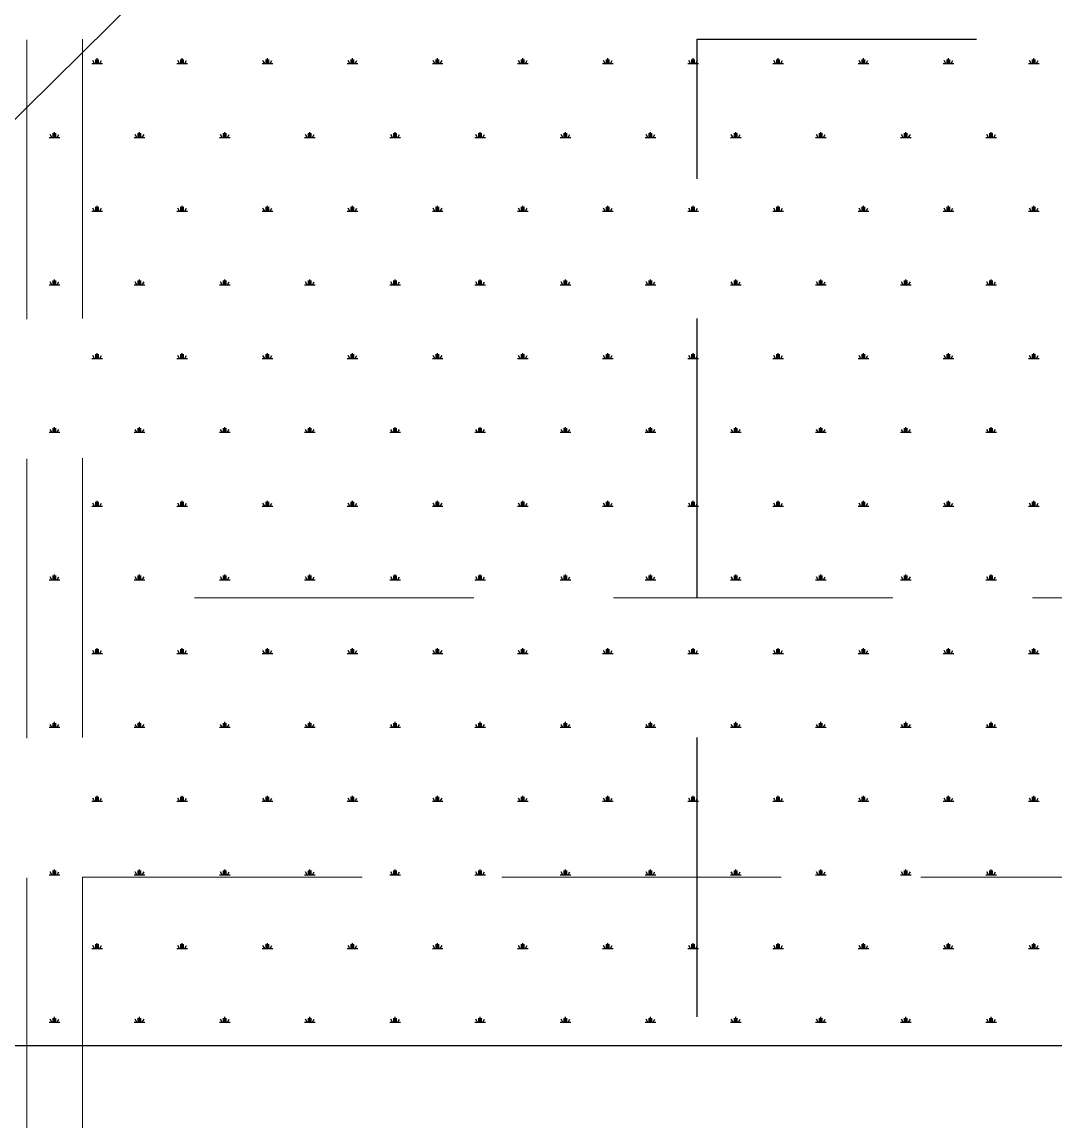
# Model space of a CAD drawing. Header units: millimetres. Extents: x 2999.9 to 3041.9, y 869.6 to 906.3.
# Drawn here: x 3020.115 to 3021.039, y 897.869 to 898.853 of the extents above; entities that cross this region are included whole.
import ezdxf

# ---------------------------------------------------------------- set-up
doc = ezdxf.new("R2010")
doc.units = ezdxf.units.MM
doc.linetypes.add('HIDDEN', pattern=[0.375, 0.25, -0.125])

msp = doc.modelspace()

# ---------------------------------------------------------------- linework, layer by layer
at = {"color": 253, "linetype": 'HIDDEN', "lineweight": 0}
for p, q in [((3019.26921, 897.93752), (3023.26921, 901.88817)), ((3020.11921, 897.83752), (3020.11921, 899.38817)), ((3020.16921, 897.83817), (3020.16921, 899.33817)), ((3021.26921, 898.33817), (3020.16921, 898.33817)), ((3020.16921, 898.08817), (3021.26921, 898.08817))]:
    msp.add_line(p, q, dxfattribs=at)
at = {"color": 2, "linetype": 'HIDDEN'}
for p, q in [((3020.71921, 897.58817), (3020.71921, 898.83817)), ((3020.71921, 898.83817), (3021.81921, 898.83817))]:
    msp.add_line(p, q, dxfattribs=at)
at = {"color": 76, "linetype": 'Continuous'}
for p, q in [((3020.17735, 898.81625), (3020.18687, 898.81625)), ((3020.17973, 898.81625), (3020.1782, 898.81889)), ((3020.18092, 898.81625), (3020.18092, 898.82006)), ((3020.18211, 898.81625), (3020.18211, 898.82101)), ((3020.1833, 898.81625), (3020.1833, 898.82006)), ((3020.18449, 898.81625), (3020.18602, 898.81889)), ((3020.25355, 898.81625), (3020.26307, 898.81625)), ((3020.25593, 898.81625), (3020.2544, 898.81889)), ((3020.25712, 898.81625), (3020.25712, 898.82006)), ((3020.25831, 898.81625), (3020.25831, 898.82101)), ((3020.2595, 898.81625), (3020.2595, 898.82006)), ((3020.26069, 898.81625), (3020.26222, 898.81889)), ((3020.32975, 898.81625), (3020.33927, 898.81625)), ((3020.33213, 898.81625), (3020.3306, 898.81889)), ((3020.33332, 898.81625), (3020.33332, 898.82006)), ((3020.33451, 898.81625), (3020.33451, 898.82101)), ((3020.3357, 898.81625), (3020.3357, 898.82006)), ((3020.33689, 898.81625), (3020.33842, 898.81889)), ((3020.40595, 898.81625), (3020.41547, 898.81625)), ((3020.40833, 898.81625), (3020.4068, 898.81889)), ((3020.40952, 898.81625), (3020.40952, 898.82006)), ((3020.41071, 898.81625), (3020.41071, 898.82101)), ((3020.4119, 898.81625), (3020.4119, 898.82006)), ((3020.41309, 898.81625), (3020.41462, 898.81889)), ((3020.48215, 898.81625), (3020.49167, 898.81625)), ((3020.48453, 898.81625), (3020.483, 898.81889)), ((3020.48572, 898.81625), (3020.48572, 898.82006)), ((3020.48691, 898.81625), (3020.48691, 898.82101)), ((3020.4881, 898.81625), (3020.4881, 898.82006)), ((3020.48929, 898.81625), (3020.49082, 898.81889)), ((3020.55835, 898.81625), (3020.56787, 898.81625)), ((3020.56073, 898.81625), (3020.5592, 898.81889)), ((3020.56192, 898.81625), (3020.56192, 898.82006)), ((3020.56311, 898.81625), (3020.56311, 898.82101)), ((3020.5643, 898.81625), (3020.5643, 898.82006)), ((3020.56549, 898.81625), (3020.56702, 898.81889)), ((3020.63455, 898.81625), (3020.64407, 898.81625)), ((3020.63693, 898.81625), (3020.6354, 898.81889)), ((3020.63812, 898.81625), (3020.63812, 898.82006)), ((3020.63931, 898.81625), (3020.63931, 898.82101)), ((3020.6405, 898.81625), (3020.6405, 898.82006)), ((3020.64169, 898.81625), (3020.64322, 898.81889)), ((3020.71075, 898.81625), (3020.72027, 898.81625)), ((3020.71313, 898.81625), (3020.7116, 898.81889)), ((3020.71432, 898.81625), (3020.71432, 898.82006)), ((3020.71551, 898.81625), (3020.71551, 898.82101)), ((3020.7167, 898.81625), (3020.7167, 898.82006)), ((3020.71789, 898.81625), (3020.71942, 898.81889)), ((3020.78695, 898.81625), (3020.79647, 898.81625)), ((3020.78933, 898.81625), (3020.7878, 898.81889)), ((3020.79052, 898.81625), (3020.79052, 898.82006)), ((3020.79171, 898.81625), (3020.79171, 898.82101)), ((3020.7929, 898.81625), (3020.7929, 898.82006)), ((3020.79409, 898.81625), (3020.79562, 898.81889)), ((3020.86315, 898.81625), (3020.87267, 898.81625)), ((3020.86553, 898.81625), (3020.864, 898.81889)), ((3020.86672, 898.81625), (3020.86672, 898.82006)), ((3020.86791, 898.81625), (3020.86791, 898.82101)), ((3020.8691, 898.81625), (3020.8691, 898.82006)), ((3020.87029, 898.81625), (3020.87182, 898.81889)), ((3020.93935, 898.81625), (3020.94887, 898.81625)), ((3020.94173, 898.81625), (3020.9402, 898.81889)), ((3020.94292, 898.81625), (3020.94292, 898.82006)), ((3020.94411, 898.81625), (3020.94411, 898.82101)), ((3020.9453, 898.81625), (3020.9453, 898.82006)), ((3020.94649, 898.81625), (3020.94802, 898.81889)), ((3021.01555, 898.81625), (3021.02507, 898.81625)), ((3021.01793, 898.81625), (3021.0164, 898.81889)), ((3021.01912, 898.81625), (3021.01912, 898.82006)), ((3021.02031, 898.81625), (3021.02031, 898.82101)), ((3021.0215, 898.81625), (3021.0215, 898.82006)), ((3021.02269, 898.81625), (3021.02422, 898.81889)), ((3020.13925, 898.75026), (3020.14877, 898.75026)), ((3020.14163, 898.75026), (3020.1401, 898.7529)), ((3020.14282, 898.75026), (3020.14282, 898.75407)), ((3020.14401, 898.75026), (3020.14401, 898.75502)), ((3020.1452, 898.75026), (3020.1452, 898.75407)), ((3020.14639, 898.75026), (3020.14792, 898.7529)), ((3020.21545, 898.75026), (3020.22497, 898.75026)), ((3020.21783, 898.75026), (3020.2163, 898.7529)), ((3020.21902, 898.75026), (3020.21902, 898.75407)), ((3020.22021, 898.75026), (3020.22021, 898.75502)), ((3020.2214, 898.75026), (3020.2214, 898.75407)), ((3020.22259, 898.75026), (3020.22412, 898.7529)), ((3020.29165, 898.75026), (3020.30117, 898.75026)), ((3020.29403, 898.75026), (3020.2925, 898.7529)), ((3020.29522, 898.75026), (3020.29522, 898.75407)), ((3020.29641, 898.75026), (3020.29641, 898.75502)), ((3020.2976, 898.75026), (3020.2976, 898.75407)), ((3020.29879, 898.75026), (3020.30032, 898.7529)), ((3020.36785, 898.75026), (3020.37737, 898.75026)), ((3020.37023, 898.75026), (3020.3687, 898.7529)), ((3020.37142, 898.75026), (3020.37142, 898.75407)), ((3020.37261, 898.75026), (3020.37261, 898.75502)), ((3020.3738, 898.75026), (3020.3738, 898.75407)), ((3020.37499, 898.75026), (3020.37652, 898.7529)), ((3020.44405, 898.75026), (3020.45357, 898.75026)), ((3020.44643, 898.75026), (3020.4449, 898.7529)), ((3020.44762, 898.75026), (3020.44762, 898.75407)), ((3020.44881, 898.75026), (3020.44881, 898.75502)), ((3020.45, 898.75026), (3020.45, 898.75407)), ((3020.45119, 898.75026), (3020.45272, 898.7529)), ((3020.52025, 898.75026), (3020.52977, 898.75026)), ((3020.52263, 898.75026), (3020.5211, 898.7529)), ((3020.52382, 898.75026), (3020.52382, 898.75407)), ((3020.52501, 898.75026), (3020.52501, 898.75502)), ((3020.5262, 898.75026), (3020.5262, 898.75407)), ((3020.52739, 898.75026), (3020.52892, 898.7529)), ((3020.59645, 898.75026), (3020.60597, 898.75026)), ((3020.59883, 898.75026), (3020.5973, 898.7529)), ((3020.60002, 898.75026), (3020.60002, 898.75407)), ((3020.60121, 898.75026), (3020.60121, 898.75502)), ((3020.6024, 898.75026), (3020.6024, 898.75407)), ((3020.60359, 898.75026), (3020.60512, 898.7529)), ((3020.67265, 898.75026), (3020.68217, 898.75026)), ((3020.67503, 898.75026), (3020.6735, 898.7529)), ((3020.67622, 898.75026), (3020.67622, 898.75407)), ((3020.67741, 898.75026), (3020.67741, 898.75502)), ((3020.6786, 898.75026), (3020.6786, 898.75407)), ((3020.67979, 898.75026), (3020.68132, 898.7529)), ((3020.74885, 898.75026), (3020.75837, 898.75026)), ((3020.75123, 898.75026), (3020.7497, 898.7529)), ((3020.75242, 898.75026), (3020.75242, 898.75407)), ((3020.75361, 898.75026), (3020.75361, 898.75502)), ((3020.7548, 898.75026), (3020.7548, 898.75407)), ((3020.75599, 898.75026), (3020.75752, 898.7529)), ((3020.82505, 898.75026), (3020.83457, 898.75026)), ((3020.82743, 898.75026), (3020.8259, 898.7529)), ((3020.82862, 898.75026), (3020.82862, 898.75407)), ((3020.82981, 898.75026), (3020.82981, 898.75502)), ((3020.831, 898.75026), (3020.831, 898.75407)), ((3020.83219, 898.75026), (3020.83372, 898.7529)), ((3020.90125, 898.75026), (3020.91077, 898.75026)), ((3020.90363, 898.75026), (3020.9021, 898.7529)), ((3020.90482, 898.75026), (3020.90482, 898.75407)), ((3020.90601, 898.75026), (3020.90601, 898.75502)), ((3020.9072, 898.75026), (3020.9072, 898.75407)), ((3020.90839, 898.75026), (3020.90992, 898.7529)), ((3020.97745, 898.75026), (3020.98697, 898.75026)), ((3020.97983, 898.75026), (3020.9783, 898.7529)), ((3020.98102, 898.75026), (3020.98102, 898.75407)), ((3020.98221, 898.75026), (3020.98221, 898.75502)), ((3020.9834, 898.75026), (3020.9834, 898.75407)), ((3020.98459, 898.75026), (3020.98612, 898.7529)), ((3020.18092, 898.68426), (3020.18092, 898.68807)), ((3020.18211, 898.68426), (3020.18211, 898.68903)), ((3020.1833, 898.68426), (3020.1833, 898.68807)), ((3020.25712, 898.68426), (3020.25712, 898.68807)), ((3020.25831, 898.68426), (3020.25831, 898.68903)), ((3020.2595, 898.68426), (3020.2595, 898.68807)), ((3020.33332, 898.68426), (3020.33332, 898.68807)), ((3020.33451, 898.68426), (3020.33451, 898.68903)), ((3020.3357, 898.68426), (3020.3357, 898.68807)), ((3020.40952, 898.68426), (3020.40952, 898.68807)), ((3020.41071, 898.68426), (3020.41071, 898.68903)), ((3020.4119, 898.68426), (3020.4119, 898.68807)), ((3020.48572, 898.68426), (3020.48572, 898.68807)), ((3020.48691, 898.68426), (3020.48691, 898.68903)), ((3020.4881, 898.68426), (3020.4881, 898.68807)), ((3020.56192, 898.68426), (3020.56192, 898.68807)), ((3020.56311, 898.68426), (3020.56311, 898.68903)), ((3020.5643, 898.68426), (3020.5643, 898.68807)), ((3020.63812, 898.68426), (3020.63812, 898.68807)), ((3020.63931, 898.68426), (3020.63931, 898.68903)), ((3020.6405, 898.68426), (3020.6405, 898.68807)), ((3020.71432, 898.68426), (3020.71432, 898.68807)), ((3020.71551, 898.68426), (3020.71551, 898.68903)), ((3020.7167, 898.68426), (3020.7167, 898.68807)), ((3020.79052, 898.68426), (3020.79052, 898.68807)), ((3020.79171, 898.68426), (3020.79171, 898.68903)), ((3020.7929, 898.68426), (3020.7929, 898.68807)), ((3020.86672, 898.68426), (3020.86672, 898.68807)), ((3020.86791, 898.68426), (3020.86791, 898.68903)), ((3020.8691, 898.68426), (3020.8691, 898.68807)), ((3020.94292, 898.68426), (3020.94292, 898.68807)), ((3020.94411, 898.68426), (3020.94411, 898.68903)), ((3020.9453, 898.68426), (3020.9453, 898.68807)), ((3021.01912, 898.68426), (3021.01912, 898.68807)), ((3021.02031, 898.68426), (3021.02031, 898.68903)), ((3021.0215, 898.68426), (3021.0215, 898.68807)), ((3020.17735, 898.68426), (3020.18687, 898.68426)), ((3020.17973, 898.68426), (3020.1782, 898.6869)), ((3020.18449, 898.68427), (3020.18602, 898.68691)), ((3020.25355, 898.68426), (3020.26307, 898.68426)), ((3020.25593, 898.68426), (3020.2544, 898.6869)), ((3020.26069, 898.68427), (3020.26222, 898.68691)), ((3020.32975, 898.68426), (3020.33927, 898.68426)), ((3020.33213, 898.68426), (3020.3306, 898.6869)), ((3020.33689, 898.68427), (3020.33842, 898.68691)), ((3020.40595, 898.68426), (3020.41547, 898.68426)), ((3020.40833, 898.68426), (3020.4068, 898.6869)), ((3020.41309, 898.68427), (3020.41462, 898.68691)), ((3020.48215, 898.68426), (3020.49167, 898.68426)), ((3020.48453, 898.68426), (3020.483, 898.6869)), ((3020.48929, 898.68427), (3020.49082, 898.68691)), ((3020.55835, 898.68426), (3020.56787, 898.68426)), ((3020.56073, 898.68426), (3020.5592, 898.6869)), ((3020.56549, 898.68427), (3020.56702, 898.68691)), ((3020.63455, 898.68426), (3020.64407, 898.68426)), ((3020.63693, 898.68426), (3020.6354, 898.6869)), ((3020.64169, 898.68427), (3020.64322, 898.68691)), ((3020.71075, 898.68426), (3020.72027, 898.68426)), ((3020.71313, 898.68426), (3020.7116, 898.6869)), ((3020.71789, 898.68427), (3020.71942, 898.68691)), ((3020.78695, 898.68426), (3020.79647, 898.68426)), ((3020.78933, 898.68426), (3020.7878, 898.6869)), ((3020.79409, 898.68427), (3020.79562, 898.68691)), ((3020.86315, 898.68426), (3020.87267, 898.68426)), ((3020.86553, 898.68426), (3020.864, 898.6869)), ((3020.87029, 898.68427), (3020.87182, 898.68691)), ((3020.93935, 898.68426), (3020.94887, 898.68426)), ((3020.94173, 898.68426), (3020.9402, 898.6869)), ((3020.94649, 898.68427), (3020.94802, 898.68691)), ((3021.01555, 898.68426), (3021.02507, 898.68426)), ((3021.01793, 898.68426), (3021.0164, 898.6869)), ((3021.02269, 898.68427), (3021.02422, 898.68691)), ((3020.14163, 898.61827), (3020.1401, 898.62091)), ((3020.14282, 898.61827), (3020.14282, 898.62208)), ((3020.14401, 898.61827), (3020.14401, 898.62304)), ((3020.1452, 898.61827), (3020.1452, 898.62208)), ((3020.14639, 898.61828), (3020.14792, 898.62091)), ((3020.21783, 898.61827), (3020.2163, 898.62091)), ((3020.21902, 898.61827), (3020.21902, 898.62208)), ((3020.22021, 898.61827), (3020.22021, 898.62304)), ((3020.2214, 898.61827), (3020.2214, 898.62208)), ((3020.22259, 898.61828), (3020.22412, 898.62091)), ((3020.29403, 898.61827), (3020.2925, 898.62091)), ((3020.29522, 898.61827), (3020.29522, 898.62208)), ((3020.29641, 898.61827), (3020.29641, 898.62304)), ((3020.2976, 898.61827), (3020.2976, 898.62208)), ((3020.29879, 898.61828), (3020.30032, 898.62091)), ((3020.37023, 898.61827), (3020.3687, 898.62091)), ((3020.37142, 898.61827), (3020.37142, 898.62208)), ((3020.37261, 898.61827), (3020.37261, 898.62304)), ((3020.3738, 898.61827), (3020.3738, 898.62208)), ((3020.37499, 898.61828), (3020.37652, 898.62091)), ((3020.44643, 898.61827), (3020.4449, 898.62091)), ((3020.44762, 898.61827), (3020.44762, 898.62208)), ((3020.44881, 898.61827), (3020.44881, 898.62304)), ((3020.45, 898.61827), (3020.45, 898.62208)), ((3020.45119, 898.61828), (3020.45272, 898.62091)), ((3020.52263, 898.61827), (3020.5211, 898.62091)), ((3020.52382, 898.61827), (3020.52382, 898.62208)), ((3020.52501, 898.61827), (3020.52501, 898.62304)), ((3020.5262, 898.61827), (3020.5262, 898.62208)), ((3020.52739, 898.61828), (3020.52892, 898.62091)), ((3020.59883, 898.61827), (3020.5973, 898.62091)), ((3020.60002, 898.61827), (3020.60002, 898.62208)), ((3020.60121, 898.61827), (3020.60121, 898.62304)), ((3020.6024, 898.61827), (3020.6024, 898.62208)), ((3020.60359, 898.61828), (3020.60512, 898.62091)), ((3020.67503, 898.61827), (3020.6735, 898.62091)), ((3020.67622, 898.61827), (3020.67622, 898.62208)), ((3020.67741, 898.61827), (3020.67741, 898.62304)), ((3020.6786, 898.61827), (3020.6786, 898.62208)), ((3020.67979, 898.61828), (3020.68132, 898.62091)), ((3020.75123, 898.61827), (3020.7497, 898.62091)), ((3020.75242, 898.61827), (3020.75242, 898.62208)), ((3020.75361, 898.61827), (3020.75361, 898.62304)), ((3020.7548, 898.61827), (3020.7548, 898.62208)), ((3020.75599, 898.61828), (3020.75752, 898.62091)), ((3020.82743, 898.61827), (3020.8259, 898.62091)), ((3020.82862, 898.61827), (3020.82862, 898.62208)), ((3020.82981, 898.61827), (3020.82981, 898.62304)), ((3020.831, 898.61827), (3020.831, 898.62208)), ((3020.83219, 898.61828), (3020.83372, 898.62091)), ((3020.90363, 898.61827), (3020.9021, 898.62091)), ((3020.90482, 898.61827), (3020.90482, 898.62208)), ((3020.90601, 898.61827), (3020.90601, 898.62304)), ((3020.9072, 898.61827), (3020.9072, 898.62208)), ((3020.90839, 898.61828), (3020.90992, 898.62091)), ((3020.97983, 898.61827), (3020.9783, 898.62091)), ((3020.98102, 898.61827), (3020.98102, 898.62208)), ((3020.98221, 898.61827), (3020.98221, 898.62304)), ((3020.9834, 898.61827), (3020.9834, 898.62208)), ((3020.98459, 898.61828), (3020.98612, 898.62091)), ((3020.13925, 898.61827), (3020.14877, 898.61827)), ((3020.21545, 898.61827), (3020.22497, 898.61827)), ((3020.29165, 898.61827), (3020.30117, 898.61827)), ((3020.36785, 898.61827), (3020.37737, 898.61827)), ((3020.44405, 898.61827), (3020.45357, 898.61827)), ((3020.52025, 898.61827), (3020.52977, 898.61827)), ((3020.59645, 898.61827), (3020.60597, 898.61827)), ((3020.67265, 898.61827), (3020.68217, 898.61827)), ((3020.74885, 898.61827), (3020.75837, 898.61827)), ((3020.82505, 898.61827), (3020.83457, 898.61827)), ((3020.90125, 898.61827), (3020.91077, 898.61827)), ((3020.97745, 898.61827), (3020.98697, 898.61827)), ((3020.17735, 898.55228), (3020.18687, 898.55228)), ((3020.17973, 898.55228), (3020.1782, 898.55492)), ((3020.18092, 898.55228), (3020.18092, 898.55609)), ((3020.18211, 898.55228), (3020.18211, 898.55704)), ((3020.1833, 898.55228), (3020.1833, 898.55609)), ((3020.18449, 898.55228), (3020.18602, 898.55492)), ((3020.25355, 898.55228), (3020.26307, 898.55228)), ((3020.25593, 898.55228), (3020.2544, 898.55492)), ((3020.25712, 898.55228), (3020.25712, 898.55609)), ((3020.25831, 898.55228), (3020.25831, 898.55704)), ((3020.2595, 898.55228), (3020.2595, 898.55609)), ((3020.26069, 898.55228), (3020.26222, 898.55492)), ((3020.32975, 898.55228), (3020.33927, 898.55228)), ((3020.33213, 898.55228), (3020.3306, 898.55492)), ((3020.33332, 898.55228), (3020.33332, 898.55609)), ((3020.33451, 898.55228), (3020.33451, 898.55704)), ((3020.3357, 898.55228), (3020.3357, 898.55609)), ((3020.33689, 898.55228), (3020.33842, 898.55492)), ((3020.40595, 898.55228), (3020.41547, 898.55228)), ((3020.40833, 898.55228), (3020.4068, 898.55492)), ((3020.40952, 898.55228), (3020.40952, 898.55609)), ((3020.41071, 898.55228), (3020.41071, 898.55704)), ((3020.4119, 898.55228), (3020.4119, 898.55609)), ((3020.41309, 898.55228), (3020.41462, 898.55492)), ((3020.48215, 898.55228), (3020.49167, 898.55228)), ((3020.48453, 898.55228), (3020.483, 898.55492)), ((3020.48572, 898.55228), (3020.48572, 898.55609)), ((3020.48691, 898.55228), (3020.48691, 898.55704)), ((3020.4881, 898.55228), (3020.4881, 898.55609)), ((3020.48929, 898.55228), (3020.49082, 898.55492)), ((3020.55835, 898.55228), (3020.56787, 898.55228)), ((3020.56073, 898.55228), (3020.5592, 898.55492)), ((3020.56192, 898.55228), (3020.56192, 898.55609)), ((3020.56311, 898.55228), (3020.56311, 898.55704)), ((3020.5643, 898.55228), (3020.5643, 898.55609)), ((3020.56549, 898.55228), (3020.56702, 898.55492)), ((3020.63455, 898.55228), (3020.64407, 898.55228)), ((3020.63693, 898.55228), (3020.6354, 898.55492)), ((3020.63812, 898.55228), (3020.63812, 898.55609)), ((3020.63931, 898.55228), (3020.63931, 898.55704)), ((3020.6405, 898.55228), (3020.6405, 898.55609)), ((3020.64169, 898.55228), (3020.64322, 898.55492)), ((3020.71075, 898.55228), (3020.72027, 898.55228)), ((3020.71313, 898.55228), (3020.7116, 898.55492)), ((3020.71432, 898.55228), (3020.71432, 898.55609)), ((3020.71551, 898.55228), (3020.71551, 898.55704)), ((3020.7167, 898.55228), (3020.7167, 898.55609)), ((3020.71789, 898.55228), (3020.71942, 898.55492)), ((3020.78695, 898.55228), (3020.79647, 898.55228)), ((3020.78933, 898.55228), (3020.7878, 898.55492)), ((3020.79052, 898.55228), (3020.79052, 898.55609)), ((3020.79171, 898.55228), (3020.79171, 898.55704)), ((3020.7929, 898.55228), (3020.7929, 898.55609)), ((3020.79409, 898.55228), (3020.79562, 898.55492)), ((3020.86315, 898.55228), (3020.87267, 898.55228)), ((3020.86553, 898.55228), (3020.864, 898.55492)), ((3020.86672, 898.55228), (3020.86672, 898.55609)), ((3020.86791, 898.55228), (3020.86791, 898.55704)), ((3020.8691, 898.55228), (3020.8691, 898.55609)), ((3020.87029, 898.55228), (3020.87182, 898.55492)), ((3020.93935, 898.55228), (3020.94887, 898.55228)), ((3020.94173, 898.55228), (3020.9402, 898.55492)), ((3020.94292, 898.55228), (3020.94292, 898.55609)), ((3020.94411, 898.55228), (3020.94411, 898.55704)), ((3020.9453, 898.55228), (3020.9453, 898.55609)), ((3020.94649, 898.55228), (3020.94802, 898.55492)), ((3021.01555, 898.55228), (3021.02507, 898.55228)), ((3021.01793, 898.55228), (3021.0164, 898.55492)), ((3021.01912, 898.55228), (3021.01912, 898.55609)), ((3021.02031, 898.55228), (3021.02031, 898.55704)), ((3021.0215, 898.55228), (3021.0215, 898.55609)), ((3021.02269, 898.55228), (3021.02422, 898.55492)), ((3020.14401, 898.48629), (3020.14401, 898.49105)), ((3020.22021, 898.48629), (3020.22021, 898.49105)), ((3020.29641, 898.48629), (3020.29641, 898.49105)), ((3020.37261, 898.48629), (3020.37261, 898.49105)), ((3020.44881, 898.48629), (3020.44881, 898.49105)), ((3020.52501, 898.48629), (3020.52501, 898.49105)), ((3020.60121, 898.48629), (3020.60121, 898.49105)), ((3020.67741, 898.48629), (3020.67741, 898.49105)), ((3020.75361, 898.48629), (3020.75361, 898.49105)), ((3020.82981, 898.48629), (3020.82981, 898.49105)), ((3020.90601, 898.48629), (3020.90601, 898.49105)), ((3020.98221, 898.48629), (3020.98221, 898.49105)), ((3020.13925, 898.48629), (3020.14877, 898.48629)), ((3020.14163, 898.48629), (3020.1401, 898.48893)), ((3020.14282, 898.48629), (3020.14282, 898.4901)), ((3020.1452, 898.48629), (3020.1452, 898.4901)), ((3020.14639, 898.48629), (3020.14792, 898.48893)), ((3020.21545, 898.48629), (3020.22497, 898.48629)), ((3020.21783, 898.48629), (3020.2163, 898.48893)), ((3020.21902, 898.48629), (3020.21902, 898.4901)), ((3020.2214, 898.48629), (3020.2214, 898.4901)), ((3020.22259, 898.48629), (3020.22412, 898.48893)), ((3020.29165, 898.48629), (3020.30117, 898.48629)), ((3020.29403, 898.48629), (3020.2925, 898.48893)), ((3020.29522, 898.48629), (3020.29522, 898.4901)), ((3020.2976, 898.48629), (3020.2976, 898.4901)), ((3020.29879, 898.48629), (3020.30032, 898.48893)), ((3020.36785, 898.48629), (3020.37737, 898.48629)), ((3020.37023, 898.48629), (3020.3687, 898.48893)), ((3020.37142, 898.48629), (3020.37142, 898.4901)), ((3020.3738, 898.48629), (3020.3738, 898.4901)), ((3020.37499, 898.48629), (3020.37652, 898.48893)), ((3020.44405, 898.48629), (3020.45357, 898.48629)), ((3020.44643, 898.48629), (3020.4449, 898.48893)), ((3020.44762, 898.48629), (3020.44762, 898.4901)), ((3020.45, 898.48629), (3020.45, 898.4901)), ((3020.45119, 898.48629), (3020.45272, 898.48893)), ((3020.52025, 898.48629), (3020.52977, 898.48629)), ((3020.52263, 898.48629), (3020.5211, 898.48893)), ((3020.52382, 898.48629), (3020.52382, 898.4901)), ((3020.5262, 898.48629), (3020.5262, 898.4901)), ((3020.52739, 898.48629), (3020.52892, 898.48893)), ((3020.59645, 898.48629), (3020.60597, 898.48629)), ((3020.59883, 898.48629), (3020.5973, 898.48893)), ((3020.60002, 898.48629), (3020.60002, 898.4901)), ((3020.6024, 898.48629), (3020.6024, 898.4901)), ((3020.60359, 898.48629), (3020.60512, 898.48893)), ((3020.67265, 898.48629), (3020.68217, 898.48629)), ((3020.67503, 898.48629), (3020.6735, 898.48893)), ((3020.67622, 898.48629), (3020.67622, 898.4901)), ((3020.6786, 898.48629), (3020.6786, 898.4901)), ((3020.67979, 898.48629), (3020.68132, 898.48893)), ((3020.74885, 898.48629), (3020.75837, 898.48629)), ((3020.75123, 898.48629), (3020.7497, 898.48893)), ((3020.75242, 898.48629), (3020.75242, 898.4901)), ((3020.7548, 898.48629), (3020.7548, 898.4901)), ((3020.75599, 898.48629), (3020.75752, 898.48893)), ((3020.82505, 898.48629), (3020.83457, 898.48629)), ((3020.82743, 898.48629), (3020.8259, 898.48893)), ((3020.82862, 898.48629), (3020.82862, 898.4901)), ((3020.831, 898.48629), (3020.831, 898.4901)), ((3020.83219, 898.48629), (3020.83372, 898.48893)), ((3020.90125, 898.48629), (3020.91077, 898.48629)), ((3020.90363, 898.48629), (3020.9021, 898.48893)), ((3020.90482, 898.48629), (3020.90482, 898.4901)), ((3020.9072, 898.48629), (3020.9072, 898.4901)), ((3020.90839, 898.48629), (3020.90992, 898.48893)), ((3020.97745, 898.48629), (3020.98697, 898.48629)), ((3020.97983, 898.48629), (3020.9783, 898.48893)), ((3020.98102, 898.48629), (3020.98102, 898.4901)), ((3020.9834, 898.48629), (3020.9834, 898.4901)), ((3020.98459, 898.48629), (3020.98612, 898.48893)), ((3020.17973, 898.4203), (3020.1782, 898.42294)), ((3020.18092, 898.4203), (3020.18092, 898.42411)), ((3020.18211, 898.4203), (3020.18211, 898.42506)), ((3020.1833, 898.4203), (3020.1833, 898.42411)), ((3020.18449, 898.4203), (3020.18602, 898.42294)), ((3020.25593, 898.4203), (3020.2544, 898.42294)), ((3020.25712, 898.4203), (3020.25712, 898.42411)), ((3020.25831, 898.4203), (3020.25831, 898.42506)), ((3020.2595, 898.4203), (3020.2595, 898.42411)), ((3020.26069, 898.4203), (3020.26222, 898.42294)), ((3020.33213, 898.4203), (3020.3306, 898.42294)), ((3020.33332, 898.4203), (3020.33332, 898.42411)), ((3020.33451, 898.4203), (3020.33451, 898.42506)), ((3020.3357, 898.4203), (3020.3357, 898.42411)), ((3020.33689, 898.4203), (3020.33842, 898.42294)), ((3020.40833, 898.4203), (3020.4068, 898.42294)), ((3020.40952, 898.4203), (3020.40952, 898.42411)), ((3020.41071, 898.4203), (3020.41071, 898.42506)), ((3020.4119, 898.4203), (3020.4119, 898.42411)), ((3020.41309, 898.4203), (3020.41462, 898.42294)), ((3020.48453, 898.4203), (3020.483, 898.42294)), ((3020.48572, 898.4203), (3020.48572, 898.42411)), ((3020.48691, 898.4203), (3020.48691, 898.42506)), ((3020.4881, 898.4203), (3020.4881, 898.42411)), ((3020.48929, 898.4203), (3020.49082, 898.42294)), ((3020.56073, 898.4203), (3020.5592, 898.42294)), ((3020.56192, 898.4203), (3020.56192, 898.42411)), ((3020.56311, 898.4203), (3020.56311, 898.42506)), ((3020.5643, 898.4203), (3020.5643, 898.42411)), ((3020.56549, 898.4203), (3020.56702, 898.42294)), ((3020.63693, 898.4203), (3020.6354, 898.42294)), ((3020.63812, 898.4203), (3020.63812, 898.42411)), ((3020.63931, 898.4203), (3020.63931, 898.42506)), ((3020.6405, 898.4203), (3020.6405, 898.42411)), ((3020.64169, 898.4203), (3020.64322, 898.42294)), ((3020.71313, 898.4203), (3020.7116, 898.42294)), ((3020.71432, 898.4203), (3020.71432, 898.42411)), ((3020.71551, 898.4203), (3020.71551, 898.42506)), ((3020.7167, 898.4203), (3020.7167, 898.42411)), ((3020.71789, 898.4203), (3020.71942, 898.42294)), ((3020.78933, 898.4203), (3020.7878, 898.42294)), ((3020.79052, 898.4203), (3020.79052, 898.42411)), ((3020.79171, 898.4203), (3020.79171, 898.42506)), ((3020.7929, 898.4203), (3020.7929, 898.42411)), ((3020.79409, 898.4203), (3020.79562, 898.42294)), ((3020.86553, 898.4203), (3020.864, 898.42294)), ((3020.86672, 898.4203), (3020.86672, 898.42411)), ((3020.86791, 898.4203), (3020.86791, 898.42506)), ((3020.8691, 898.4203), (3020.8691, 898.42411)), ((3020.87029, 898.4203), (3020.87182, 898.42294)), ((3020.94173, 898.4203), (3020.9402, 898.42294)), ((3020.94292, 898.4203), (3020.94292, 898.42411)), ((3020.94411, 898.4203), (3020.94411, 898.42506)), ((3020.9453, 898.4203), (3020.9453, 898.42411)), ((3020.94649, 898.4203), (3020.94802, 898.42294)), ((3021.01793, 898.4203), (3021.0164, 898.42294)), ((3021.01912, 898.4203), (3021.01912, 898.42411)), ((3021.02031, 898.4203), (3021.02031, 898.42506)), ((3021.0215, 898.4203), (3021.0215, 898.42411)), ((3021.02269, 898.4203), (3021.02422, 898.42294)), ((3020.17735, 898.4203), (3020.18687, 898.4203)), ((3020.25355, 898.4203), (3020.26307, 898.4203)), ((3020.32975, 898.4203), (3020.33927, 898.4203)), ((3020.40595, 898.4203), (3020.41547, 898.4203)), ((3020.48215, 898.4203), (3020.49167, 898.4203)), ((3020.55835, 898.4203), (3020.56787, 898.4203)), ((3020.63455, 898.4203), (3020.64407, 898.4203)), ((3020.71075, 898.4203), (3020.72027, 898.4203)), ((3020.78695, 898.4203), (3020.79647, 898.4203)), ((3020.86315, 898.4203), (3020.87267, 898.4203)), ((3020.93935, 898.4203), (3020.94887, 898.4203)), ((3021.01555, 898.4203), (3021.02507, 898.4203)), ((3020.13925, 898.35431), (3020.14877, 898.35431)), ((3020.14163, 898.35431), (3020.1401, 898.35695)), ((3020.14282, 898.35431), (3020.14282, 898.35812)), ((3020.14401, 898.35431), (3020.14401, 898.35907)), ((3020.1452, 898.35431), (3020.1452, 898.35812)), ((3020.14639, 898.35431), (3020.14792, 898.35695)), ((3020.21545, 898.35431), (3020.22497, 898.35431)), ((3020.21783, 898.35431), (3020.2163, 898.35695)), ((3020.21902, 898.35431), (3020.21902, 898.35812)), ((3020.22021, 898.35431), (3020.22021, 898.35907)), ((3020.2214, 898.35431), (3020.2214, 898.35812)), ((3020.22259, 898.35431), (3020.22412, 898.35695)), ((3020.29165, 898.35431), (3020.30117, 898.35431)), ((3020.29403, 898.35431), (3020.2925, 898.35695)), ((3020.29522, 898.35431), (3020.29522, 898.35812)), ((3020.29641, 898.35431), (3020.29641, 898.35907)), ((3020.2976, 898.35431), (3020.2976, 898.35812)), ((3020.29879, 898.35431), (3020.30032, 898.35695)), ((3020.36785, 898.35431), (3020.37737, 898.35431)), ((3020.37023, 898.35431), (3020.3687, 898.35695)), ((3020.37142, 898.35431), (3020.37142, 898.35812)), ((3020.37261, 898.35431), (3020.37261, 898.35907)), ((3020.3738, 898.35431), (3020.3738, 898.35812)), ((3020.37499, 898.35431), (3020.37652, 898.35695)), ((3020.44405, 898.35431), (3020.45357, 898.35431)), ((3020.44643, 898.35431), (3020.4449, 898.35695)), ((3020.44762, 898.35431), (3020.44762, 898.35812)), ((3020.44881, 898.35431), (3020.44881, 898.35907)), ((3020.45, 898.35431), (3020.45, 898.35812)), ((3020.45119, 898.35431), (3020.45272, 898.35695)), ((3020.52025, 898.35431), (3020.52977, 898.35431)), ((3020.52263, 898.35431), (3020.5211, 898.35695)), ((3020.52382, 898.35431), (3020.52382, 898.35812)), ((3020.52501, 898.35431), (3020.52501, 898.35907)), ((3020.5262, 898.35431), (3020.5262, 898.35812)), ((3020.52739, 898.35431), (3020.52892, 898.35695)), ((3020.59645, 898.35431), (3020.60597, 898.35431)), ((3020.59883, 898.35431), (3020.5973, 898.35695)), ((3020.60002, 898.35431), (3020.60002, 898.35812)), ((3020.60121, 898.35431), (3020.60121, 898.35907)), ((3020.6024, 898.35431), (3020.6024, 898.35812)), ((3020.60359, 898.35431), (3020.60512, 898.35695)), ((3020.67265, 898.35431), (3020.68217, 898.35431)), ((3020.67503, 898.35431), (3020.6735, 898.35695)), ((3020.67622, 898.35431), (3020.67622, 898.35812)), ((3020.67741, 898.35431), (3020.67741, 898.35907)), ((3020.6786, 898.35431), (3020.6786, 898.35812)), ((3020.67979, 898.35431), (3020.68132, 898.35695)), ((3020.74885, 898.35431), (3020.75837, 898.35431)), ((3020.75123, 898.35431), (3020.7497, 898.35695)), ((3020.75242, 898.35431), (3020.75242, 898.35812)), ((3020.75361, 898.35431), (3020.75361, 898.35907)), ((3020.7548, 898.35431), (3020.7548, 898.35812)), ((3020.75599, 898.35431), (3020.75752, 898.35695)), ((3020.82505, 898.35431), (3020.83457, 898.35431)), ((3020.82743, 898.35431), (3020.8259, 898.35695)), ((3020.82862, 898.35431), (3020.82862, 898.35812)), ((3020.82981, 898.35431), (3020.82981, 898.35907)), ((3020.831, 898.35431), (3020.831, 898.35812)), ((3020.83219, 898.35431), (3020.83372, 898.35695)), ((3020.90125, 898.35431), (3020.91077, 898.35431)), ((3020.90363, 898.35431), (3020.9021, 898.35695)), ((3020.90482, 898.35431), (3020.90482, 898.35812)), ((3020.90601, 898.35431), (3020.90601, 898.35907)), ((3020.9072, 898.35431), (3020.9072, 898.35812)), ((3020.90839, 898.35431), (3020.90992, 898.35695)), ((3020.97745, 898.35431), (3020.98697, 898.35431)), ((3020.97983, 898.35431), (3020.9783, 898.35695)), ((3020.98102, 898.35431), (3020.98102, 898.35812)), ((3020.98221, 898.35431), (3020.98221, 898.35907)), ((3020.9834, 898.35431), (3020.9834, 898.35812)), ((3020.98459, 898.35431), (3020.98612, 898.35695)), ((3020.17735, 898.28832), (3020.18687, 898.28832)), ((3020.17973, 898.28832), (3020.1782, 898.29096)), ((3020.18092, 898.28832), (3020.18092, 898.29213)), ((3020.18211, 898.28832), (3020.18211, 898.29308)), ((3020.1833, 898.28832), (3020.1833, 898.29213)), ((3020.18449, 898.28832), (3020.18602, 898.29096)), ((3020.25355, 898.28832), (3020.26307, 898.28832)), ((3020.25593, 898.28832), (3020.2544, 898.29096)), ((3020.25712, 898.28832), (3020.25712, 898.29213)), ((3020.25831, 898.28832), (3020.25831, 898.29308)), ((3020.2595, 898.28832), (3020.2595, 898.29213)), ((3020.26069, 898.28832), (3020.26222, 898.29096)), ((3020.32975, 898.28832), (3020.33927, 898.28832)), ((3020.33213, 898.28832), (3020.3306, 898.29096)), ((3020.33332, 898.28832), (3020.33332, 898.29213)), ((3020.33451, 898.28832), (3020.33451, 898.29308)), ((3020.3357, 898.28832), (3020.3357, 898.29213)), ((3020.33689, 898.28832), (3020.33842, 898.29096)), ((3020.40595, 898.28832), (3020.41547, 898.28832)), ((3020.40833, 898.28832), (3020.4068, 898.29096)), ((3020.40952, 898.28832), (3020.40952, 898.29213)), ((3020.41071, 898.28832), (3020.41071, 898.29308)), ((3020.4119, 898.28832), (3020.4119, 898.29213)), ((3020.41309, 898.28832), (3020.41462, 898.29096)), ((3020.48215, 898.28832), (3020.49167, 898.28832)), ((3020.48453, 898.28832), (3020.483, 898.29096)), ((3020.48572, 898.28832), (3020.48572, 898.29213)), ((3020.48691, 898.28832), (3020.48691, 898.29308)), ((3020.4881, 898.28832), (3020.4881, 898.29213)), ((3020.48929, 898.28832), (3020.49082, 898.29096)), ((3020.55835, 898.28832), (3020.56787, 898.28832)), ((3020.56073, 898.28832), (3020.5592, 898.29096)), ((3020.56192, 898.28832), (3020.56192, 898.29213)), ((3020.56311, 898.28832), (3020.56311, 898.29308)), ((3020.5643, 898.28832), (3020.5643, 898.29213)), ((3020.56549, 898.28832), (3020.56702, 898.29096)), ((3020.63455, 898.28832), (3020.64407, 898.28832)), ((3020.63693, 898.28832), (3020.6354, 898.29096)), ((3020.63812, 898.28832), (3020.63812, 898.29213)), ((3020.63931, 898.28832), (3020.63931, 898.29308)), ((3020.6405, 898.28832), (3020.6405, 898.29213)), ((3020.64169, 898.28832), (3020.64322, 898.29096)), ((3020.71075, 898.28832), (3020.72027, 898.28832)), ((3020.71313, 898.28832), (3020.7116, 898.29096)), ((3020.71432, 898.28832), (3020.71432, 898.29213)), ((3020.71551, 898.28832), (3020.71551, 898.29308)), ((3020.7167, 898.28832), (3020.7167, 898.29213)), ((3020.71789, 898.28832), (3020.71942, 898.29096)), ((3020.78695, 898.28832), (3020.79647, 898.28832)), ((3020.78933, 898.28832), (3020.7878, 898.29096)), ((3020.79052, 898.28832), (3020.79052, 898.29213)), ((3020.79171, 898.28832), (3020.79171, 898.29308)), ((3020.7929, 898.28832), (3020.7929, 898.29213)), ((3020.79409, 898.28832), (3020.79562, 898.29096)), ((3020.86315, 898.28832), (3020.87267, 898.28832)), ((3020.86553, 898.28832), (3020.864, 898.29096)), ((3020.86672, 898.28832), (3020.86672, 898.29213)), ((3020.86791, 898.28832), (3020.86791, 898.29308)), ((3020.8691, 898.28832), (3020.8691, 898.29213)), ((3020.87029, 898.28832), (3020.87182, 898.29096)), ((3020.93935, 898.28832), (3020.94887, 898.28832)), ((3020.94173, 898.28832), (3020.9402, 898.29096)), ((3020.94292, 898.28832), (3020.94292, 898.29213)), ((3020.94411, 898.28832), (3020.94411, 898.29308)), ((3020.9453, 898.28832), (3020.9453, 898.29213)), ((3020.94649, 898.28832), (3020.94802, 898.29096)), ((3021.01555, 898.28832), (3021.02507, 898.28832)), ((3021.01793, 898.28832), (3021.0164, 898.29096)), ((3021.01912, 898.28832), (3021.01912, 898.29213)), ((3021.02031, 898.28832), (3021.02031, 898.29308)), ((3021.0215, 898.28832), (3021.0215, 898.29213)), ((3021.02269, 898.28832), (3021.02422, 898.29096)), ((3020.14163, 898.22233), (3020.1401, 898.22497)), ((3020.14282, 898.22233), (3020.14282, 898.22614)), ((3020.14401, 898.22233), (3020.14401, 898.22709)), ((3020.1452, 898.22233), (3020.1452, 898.22614)), ((3020.14639, 898.22233), (3020.14792, 898.22497)), ((3020.21783, 898.22233), (3020.2163, 898.22497)), ((3020.21902, 898.22233), (3020.21902, 898.22614)), ((3020.22021, 898.22233), (3020.22021, 898.22709)), ((3020.2214, 898.22233), (3020.2214, 898.22614)), ((3020.22259, 898.22233), (3020.22412, 898.22497)), ((3020.29403, 898.22233), (3020.2925, 898.22497)), ((3020.29522, 898.22233), (3020.29522, 898.22614)), ((3020.29641, 898.22233), (3020.29641, 898.22709)), ((3020.2976, 898.22233), (3020.2976, 898.22614)), ((3020.29879, 898.22233), (3020.30032, 898.22497)), ((3020.37023, 898.22233), (3020.3687, 898.22497)), ((3020.37142, 898.22233), (3020.37142, 898.22614)), ((3020.37261, 898.22233), (3020.37261, 898.22709)), ((3020.3738, 898.22233), (3020.3738, 898.22614)), ((3020.37499, 898.22233), (3020.37652, 898.22497)), ((3020.44643, 898.22233), (3020.4449, 898.22497)), ((3020.44762, 898.22233), (3020.44762, 898.22614)), ((3020.44881, 898.22233), (3020.44881, 898.22709)), ((3020.45, 898.22233), (3020.45, 898.22614)), ((3020.45119, 898.22233), (3020.45272, 898.22497)), ((3020.52263, 898.22233), (3020.5211, 898.22497)), ((3020.52382, 898.22233), (3020.52382, 898.22614)), ((3020.52501, 898.22233), (3020.52501, 898.22709)), ((3020.5262, 898.22233), (3020.5262, 898.22614)), ((3020.52739, 898.22233), (3020.52892, 898.22497)), ((3020.59883, 898.22233), (3020.5973, 898.22497)), ((3020.60002, 898.22233), (3020.60002, 898.22614)), ((3020.60121, 898.22233), (3020.60121, 898.22709)), ((3020.6024, 898.22233), (3020.6024, 898.22614)), ((3020.60359, 898.22233), (3020.60512, 898.22497)), ((3020.67503, 898.22233), (3020.6735, 898.22497)), ((3020.67622, 898.22233), (3020.67622, 898.22614)), ((3020.67741, 898.22233), (3020.67741, 898.22709)), ((3020.6786, 898.22233), (3020.6786, 898.22614)), ((3020.67979, 898.22233), (3020.68132, 898.22497)), ((3020.75123, 898.22233), (3020.7497, 898.22497)), ((3020.75242, 898.22233), (3020.75242, 898.22614)), ((3020.75361, 898.22233), (3020.75361, 898.22709)), ((3020.7548, 898.22233), (3020.7548, 898.22614)), ((3020.75599, 898.22233), (3020.75752, 898.22497)), ((3020.82743, 898.22233), (3020.8259, 898.22497)), ((3020.82862, 898.22233), (3020.82862, 898.22614)), ((3020.82981, 898.22233), (3020.82981, 898.22709)), ((3020.831, 898.22233), (3020.831, 898.22614)), ((3020.83219, 898.22233), (3020.83372, 898.22497)), ((3020.90363, 898.22233), (3020.9021, 898.22497)), ((3020.90482, 898.22233), (3020.90482, 898.22614)), ((3020.90601, 898.22233), (3020.90601, 898.22709)), ((3020.9072, 898.22233), (3020.9072, 898.22614)), ((3020.90839, 898.22233), (3020.90992, 898.22497)), ((3020.97983, 898.22233), (3020.9783, 898.22497)), ((3020.98102, 898.22233), (3020.98102, 898.22614)), ((3020.98221, 898.22233), (3020.98221, 898.22709)), ((3020.9834, 898.22233), (3020.9834, 898.22614)), ((3020.98459, 898.22233), (3020.98612, 898.22497)), ((3020.13925, 898.22233), (3020.14877, 898.22233)), ((3020.21545, 898.22233), (3020.22497, 898.22233)), ((3020.29165, 898.22233), (3020.30117, 898.22233)), ((3020.36785, 898.22233), (3020.37737, 898.22233)), ((3020.44405, 898.22233), (3020.45357, 898.22233)), ((3020.52025, 898.22233), (3020.52977, 898.22233)), ((3020.59645, 898.22233), (3020.60597, 898.22233)), ((3020.67265, 898.22233), (3020.68217, 898.22233)), ((3020.74885, 898.22233), (3020.75837, 898.22233)), ((3020.82505, 898.22233), (3020.83457, 898.22233)), ((3020.90125, 898.22233), (3020.91077, 898.22233)), ((3020.97745, 898.22233), (3020.98697, 898.22233)), ((3020.17735, 898.15634), (3020.18687, 898.15634)), ((3020.17973, 898.15634), (3020.1782, 898.15898)), ((3020.18092, 898.15634), (3020.18092, 898.16015)), ((3020.18211, 898.15634), (3020.18211, 898.1611)), ((3020.1833, 898.15634), (3020.1833, 898.16015)), ((3020.18449, 898.15634), (3020.18602, 898.15898)), ((3020.25355, 898.15634), (3020.26307, 898.15634)), ((3020.25593, 898.15634), (3020.2544, 898.15898)), ((3020.25712, 898.15634), (3020.25712, 898.16015)), ((3020.25831, 898.15634), (3020.25831, 898.1611)), ((3020.2595, 898.15634), (3020.2595, 898.16015)), ((3020.26069, 898.15634), (3020.26222, 898.15898)), ((3020.32975, 898.15634), (3020.33927, 898.15634)), ((3020.33213, 898.15634), (3020.3306, 898.15898)), ((3020.33332, 898.15634), (3020.33332, 898.16015)), ((3020.33451, 898.15634), (3020.33451, 898.1611)), ((3020.3357, 898.15634), (3020.3357, 898.16015)), ((3020.33689, 898.15634), (3020.33842, 898.15898)), ((3020.40595, 898.15634), (3020.41547, 898.15634)), ((3020.40833, 898.15634), (3020.4068, 898.15898)), ((3020.40952, 898.15634), (3020.40952, 898.16015)), ((3020.41071, 898.15634), (3020.41071, 898.1611)), ((3020.4119, 898.15634), (3020.4119, 898.16015)), ((3020.41309, 898.15634), (3020.41462, 898.15898)), ((3020.48215, 898.15634), (3020.49167, 898.15634)), ((3020.48453, 898.15634), (3020.483, 898.15898)), ((3020.48572, 898.15634), (3020.48572, 898.16015)), ((3020.48691, 898.15634), (3020.48691, 898.1611)), ((3020.4881, 898.15634), (3020.4881, 898.16015)), ((3020.48929, 898.15634), (3020.49082, 898.15898)), ((3020.55835, 898.15634), (3020.56787, 898.15634)), ((3020.56073, 898.15634), (3020.5592, 898.15898)), ((3020.56192, 898.15634), (3020.56192, 898.16015)), ((3020.56311, 898.15634), (3020.56311, 898.1611)), ((3020.5643, 898.15634), (3020.5643, 898.16015)), ((3020.56549, 898.15634), (3020.56702, 898.15898)), ((3020.63455, 898.15634), (3020.64407, 898.15634)), ((3020.63693, 898.15634), (3020.6354, 898.15898)), ((3020.63812, 898.15634), (3020.63812, 898.16015)), ((3020.63931, 898.15634), (3020.63931, 898.1611)), ((3020.6405, 898.15634), (3020.6405, 898.16015)), ((3020.64169, 898.15634), (3020.64322, 898.15898)), ((3020.71075, 898.15634), (3020.72027, 898.15634)), ((3020.71313, 898.15634), (3020.7116, 898.15898)), ((3020.71432, 898.15634), (3020.71432, 898.16015)), ((3020.71551, 898.15634), (3020.71551, 898.1611)), ((3020.7167, 898.15634), (3020.7167, 898.16015)), ((3020.71789, 898.15634), (3020.71942, 898.15898)), ((3020.78695, 898.15634), (3020.79647, 898.15634)), ((3020.78933, 898.15634), (3020.7878, 898.15898)), ((3020.79052, 898.15634), (3020.79052, 898.16015)), ((3020.79171, 898.15634), (3020.79171, 898.1611)), ((3020.7929, 898.15634), (3020.7929, 898.16015)), ((3020.79409, 898.15634), (3020.79562, 898.15898)), ((3020.86315, 898.15634), (3020.87267, 898.15634)), ((3020.86553, 898.15634), (3020.864, 898.15898)), ((3020.86672, 898.15634), (3020.86672, 898.16015)), ((3020.86791, 898.15634), (3020.86791, 898.1611)), ((3020.8691, 898.15634), (3020.8691, 898.16015)), ((3020.87029, 898.15634), (3020.87182, 898.15898)), ((3020.93935, 898.15634), (3020.94887, 898.15634)), ((3020.94173, 898.15634), (3020.9402, 898.15898)), ((3020.94292, 898.15634), (3020.94292, 898.16015)), ((3020.94411, 898.15634), (3020.94411, 898.1611)), ((3020.9453, 898.15634), (3020.9453, 898.16015)), ((3020.94649, 898.15634), (3020.94802, 898.15898)), ((3021.01555, 898.15634), (3021.02507, 898.15634)), ((3021.01793, 898.15634), (3021.0164, 898.15898)), ((3021.01912, 898.15634), (3021.01912, 898.16015)), ((3021.02031, 898.15634), (3021.02031, 898.1611)), ((3021.0215, 898.15634), (3021.0215, 898.16015)), ((3021.02269, 898.15634), (3021.02422, 898.15898)), ((3020.13925, 898.09034), (3020.14877, 898.09034)), ((3020.14163, 898.09034), (3020.1401, 898.09298)), ((3020.14282, 898.09034), (3020.14282, 898.09415)), ((3020.14401, 898.09034), (3020.14401, 898.09511)), ((3020.1452, 898.09034), (3020.1452, 898.09415)), ((3020.14639, 898.09035), (3020.14792, 898.09299)), ((3020.21545, 898.09034), (3020.22497, 898.09034)), ((3020.21783, 898.09034), (3020.2163, 898.09298)), ((3020.21902, 898.09034), (3020.21902, 898.09415)), ((3020.22021, 898.09034), (3020.22021, 898.09511)), ((3020.2214, 898.09034), (3020.2214, 898.09415)), ((3020.22259, 898.09035), (3020.22412, 898.09299)), ((3020.29165, 898.09034), (3020.30117, 898.09034)), ((3020.29403, 898.09034), (3020.2925, 898.09298)), ((3020.29522, 898.09034), (3020.29522, 898.09415)), ((3020.29641, 898.09034), (3020.29641, 898.09511)), ((3020.2976, 898.09034), (3020.2976, 898.09415)), ((3020.29879, 898.09035), (3020.30032, 898.09299)), ((3020.36785, 898.09034), (3020.37737, 898.09034)), ((3020.37023, 898.09034), (3020.3687, 898.09298)), ((3020.37142, 898.09034), (3020.37142, 898.09415)), ((3020.37261, 898.09034), (3020.37261, 898.09511)), ((3020.3738, 898.09034), (3020.3738, 898.09415)), ((3020.37499, 898.09035), (3020.37652, 898.09299)), ((3020.44405, 898.09034), (3020.45357, 898.09034)), ((3020.44643, 898.09034), (3020.4449, 898.09298)), ((3020.44762, 898.09034), (3020.44762, 898.09415)), ((3020.44881, 898.09034), (3020.44881, 898.09511)), ((3020.45, 898.09034), (3020.45, 898.09415)), ((3020.45119, 898.09035), (3020.45272, 898.09299)), ((3020.52025, 898.09034), (3020.52977, 898.09034)), ((3020.52263, 898.09034), (3020.5211, 898.09298)), ((3020.52382, 898.09034), (3020.52382, 898.09415)), ((3020.52501, 898.09034), (3020.52501, 898.09511)), ((3020.5262, 898.09034), (3020.5262, 898.09415)), ((3020.52739, 898.09035), (3020.52892, 898.09299)), ((3020.59645, 898.09034), (3020.60597, 898.09034)), ((3020.59883, 898.09034), (3020.5973, 898.09298)), ((3020.60002, 898.09034), (3020.60002, 898.09415)), ((3020.60121, 898.09034), (3020.60121, 898.09511)), ((3020.6024, 898.09034), (3020.6024, 898.09415)), ((3020.60359, 898.09035), (3020.60512, 898.09299)), ((3020.67265, 898.09034), (3020.68217, 898.09034)), ((3020.67503, 898.09034), (3020.6735, 898.09298)), ((3020.67622, 898.09034), (3020.67622, 898.09415)), ((3020.67741, 898.09034), (3020.67741, 898.09511)), ((3020.6786, 898.09034), (3020.6786, 898.09415)), ((3020.67979, 898.09035), (3020.68132, 898.09299)), ((3020.74885, 898.09034), (3020.75837, 898.09034)), ((3020.75123, 898.09034), (3020.7497, 898.09298)), ((3020.75242, 898.09034), (3020.75242, 898.09415)), ((3020.75361, 898.09034), (3020.75361, 898.09511)), ((3020.7548, 898.09034), (3020.7548, 898.09415)), ((3020.75599, 898.09035), (3020.75752, 898.09299)), ((3020.82505, 898.09034), (3020.83457, 898.09034)), ((3020.82743, 898.09034), (3020.8259, 898.09298)), ((3020.82862, 898.09034), (3020.82862, 898.09415)), ((3020.82981, 898.09034), (3020.82981, 898.09511)), ((3020.831, 898.09034), (3020.831, 898.09415)), ((3020.83219, 898.09035), (3020.83372, 898.09299)), ((3020.90125, 898.09034), (3020.91077, 898.09034)), ((3020.90363, 898.09034), (3020.9021, 898.09298)), ((3020.90482, 898.09034), (3020.90482, 898.09415)), ((3020.90601, 898.09034), (3020.90601, 898.09511)), ((3020.9072, 898.09034), (3020.9072, 898.09415)), ((3020.90839, 898.09035), (3020.90992, 898.09299)), ((3020.97745, 898.09034), (3020.98697, 898.09034)), ((3020.97983, 898.09034), (3020.9783, 898.09298)), ((3020.98102, 898.09034), (3020.98102, 898.09415)), ((3020.98221, 898.09034), (3020.98221, 898.09511)), ((3020.9834, 898.09034), (3020.9834, 898.09415)), ((3020.98459, 898.09035), (3020.98612, 898.09299)), ((3020.18092, 898.02435), (3020.18092, 898.02816)), ((3020.18211, 898.02435), (3020.18211, 898.02912)), ((3020.1833, 898.02435), (3020.1833, 898.02816)), ((3020.25712, 898.02435), (3020.25712, 898.02816)), ((3020.25831, 898.02435), (3020.25831, 898.02912)), ((3020.2595, 898.02435), (3020.2595, 898.02816)), ((3020.33332, 898.02435), (3020.33332, 898.02816)), ((3020.33451, 898.02435), (3020.33451, 898.02912)), ((3020.3357, 898.02435), (3020.3357, 898.02816)), ((3020.40952, 898.02435), (3020.40952, 898.02816)), ((3020.41071, 898.02435), (3020.41071, 898.02912)), ((3020.4119, 898.02435), (3020.4119, 898.02816)), ((3020.48572, 898.02435), (3020.48572, 898.02816)), ((3020.48691, 898.02435), (3020.48691, 898.02912)), ((3020.4881, 898.02435), (3020.4881, 898.02816)), ((3020.56192, 898.02435), (3020.56192, 898.02816)), ((3020.56311, 898.02435), (3020.56311, 898.02912)), ((3020.5643, 898.02435), (3020.5643, 898.02816)), ((3020.63812, 898.02435), (3020.63812, 898.02816)), ((3020.63931, 898.02435), (3020.63931, 898.02912)), ((3020.6405, 898.02435), (3020.6405, 898.02816)), ((3020.71432, 898.02435), (3020.71432, 898.02816)), ((3020.71551, 898.02435), (3020.71551, 898.02912)), ((3020.7167, 898.02435), (3020.7167, 898.02816)), ((3020.79052, 898.02435), (3020.79052, 898.02816)), ((3020.79171, 898.02435), (3020.79171, 898.02912)), ((3020.7929, 898.02435), (3020.7929, 898.02816)), ((3020.86672, 898.02435), (3020.86672, 898.02816)), ((3020.86791, 898.02435), (3020.86791, 898.02912)), ((3020.8691, 898.02435), (3020.8691, 898.02816)), ((3020.94292, 898.02435), (3020.94292, 898.02816)), ((3020.94411, 898.02435), (3020.94411, 898.02912)), ((3020.9453, 898.02435), (3020.9453, 898.02816)), ((3021.01912, 898.02435), (3021.01912, 898.02816)), ((3021.02031, 898.02435), (3021.02031, 898.02912)), ((3021.0215, 898.02435), (3021.0215, 898.02816)), ((3020.17735, 898.02435), (3020.18687, 898.02435)), ((3020.17973, 898.02435), (3020.1782, 898.02699)), ((3020.18449, 898.02435), (3020.18602, 898.02699)), ((3020.25355, 898.02435), (3020.26307, 898.02435)), ((3020.25593, 898.02435), (3020.2544, 898.02699)), ((3020.26069, 898.02435), (3020.26222, 898.02699)), ((3020.32975, 898.02435), (3020.33927, 898.02435)), ((3020.33213, 898.02435), (3020.3306, 898.02699)), ((3020.33689, 898.02435), (3020.33842, 898.02699)), ((3020.40595, 898.02435), (3020.41547, 898.02435)), ((3020.40833, 898.02435), (3020.4068, 898.02699)), ((3020.41309, 898.02435), (3020.41462, 898.02699)), ((3020.48215, 898.02435), (3020.49167, 898.02435)), ((3020.48453, 898.02435), (3020.483, 898.02699)), ((3020.48929, 898.02435), (3020.49082, 898.02699)), ((3020.55835, 898.02435), (3020.56787, 898.02435)), ((3020.56073, 898.02435), (3020.5592, 898.02699)), ((3020.56549, 898.02435), (3020.56702, 898.02699)), ((3020.63455, 898.02435), (3020.64407, 898.02435)), ((3020.63693, 898.02435), (3020.6354, 898.02699)), ((3020.64169, 898.02435), (3020.64322, 898.02699)), ((3020.71075, 898.02435), (3020.72027, 898.02435)), ((3020.71313, 898.02435), (3020.7116, 898.02699)), ((3020.71789, 898.02435), (3020.71942, 898.02699)), ((3020.78695, 898.02435), (3020.79647, 898.02435)), ((3020.78933, 898.02435), (3020.7878, 898.02699)), ((3020.79409, 898.02435), (3020.79562, 898.02699)), ((3020.86315, 898.02435), (3020.87267, 898.02435)), ((3020.86553, 898.02435), (3020.864, 898.02699)), ((3020.87029, 898.02435), (3020.87182, 898.02699)), ((3020.93935, 898.02435), (3020.94887, 898.02435)), ((3020.94173, 898.02435), (3020.9402, 898.02699)), ((3020.94649, 898.02435), (3020.94802, 898.02699)), ((3021.01555, 898.02435), (3021.02507, 898.02435)), ((3021.01793, 898.02435), (3021.0164, 898.02699)), ((3021.02269, 898.02435), (3021.02422, 898.02699)), ((3020.14163, 897.95836), (3020.1401, 897.961)), ((3020.14282, 897.95836), (3020.14282, 897.96217)), ((3020.14401, 897.95836), (3020.14401, 897.96312)), ((3020.1452, 897.95836), (3020.1452, 897.96217)), ((3020.14639, 897.95836), (3020.14792, 897.961)), ((3020.21783, 897.95836), (3020.2163, 897.961)), ((3020.21902, 897.95836), (3020.21902, 897.96217)), ((3020.22021, 897.95836), (3020.22021, 897.96312)), ((3020.2214, 897.95836), (3020.2214, 897.96217)), ((3020.22259, 897.95836), (3020.22412, 897.961)), ((3020.29403, 897.95836), (3020.2925, 897.961)), ((3020.29522, 897.95836), (3020.29522, 897.96217)), ((3020.29641, 897.95836), (3020.29641, 897.96312)), ((3020.2976, 897.95836), (3020.2976, 897.96217)), ((3020.29879, 897.95836), (3020.30032, 897.961)), ((3020.37023, 897.95836), (3020.3687, 897.961)), ((3020.37142, 897.95836), (3020.37142, 897.96217)), ((3020.37261, 897.95836), (3020.37261, 897.96312)), ((3020.3738, 897.95836), (3020.3738, 897.96217)), ((3020.37499, 897.95836), (3020.37652, 897.961)), ((3020.44643, 897.95836), (3020.4449, 897.961)), ((3020.44762, 897.95836), (3020.44762, 897.96217)), ((3020.44881, 897.95836), (3020.44881, 897.96312)), ((3020.45, 897.95836), (3020.45, 897.96217)), ((3020.45119, 897.95836), (3020.45272, 897.961)), ((3020.52263, 897.95836), (3020.5211, 897.961)), ((3020.52382, 897.95836), (3020.52382, 897.96217)), ((3020.52501, 897.95836), (3020.52501, 897.96312)), ((3020.5262, 897.95836), (3020.5262, 897.96217)), ((3020.52739, 897.95836), (3020.52892, 897.961)), ((3020.59883, 897.95836), (3020.5973, 897.961)), ((3020.60002, 897.95836), (3020.60002, 897.96217)), ((3020.60121, 897.95836), (3020.60121, 897.96312)), ((3020.6024, 897.95836), (3020.6024, 897.96217)), ((3020.60359, 897.95836), (3020.60512, 897.961)), ((3020.67503, 897.95836), (3020.6735, 897.961)), ((3020.67622, 897.95836), (3020.67622, 897.96217)), ((3020.67741, 897.95836), (3020.67741, 897.96312)), ((3020.6786, 897.95836), (3020.6786, 897.96217)), ((3020.67979, 897.95836), (3020.68132, 897.961)), ((3020.75123, 897.95836), (3020.7497, 897.961)), ((3020.75242, 897.95836), (3020.75242, 897.96217)), ((3020.75361, 897.95836), (3020.75361, 897.96312)), ((3020.7548, 897.95836), (3020.7548, 897.96217)), ((3020.75599, 897.95836), (3020.75752, 897.961)), ((3020.82743, 897.95836), (3020.8259, 897.961)), ((3020.82862, 897.95836), (3020.82862, 897.96217)), ((3020.82981, 897.95836), (3020.82981, 897.96312)), ((3020.831, 897.95836), (3020.831, 897.96217)), ((3020.83219, 897.95836), (3020.83372, 897.961)), ((3020.90363, 897.95836), (3020.9021, 897.961)), ((3020.90482, 897.95836), (3020.90482, 897.96217)), ((3020.90601, 897.95836), (3020.90601, 897.96312)), ((3020.9072, 897.95836), (3020.9072, 897.96217)), ((3020.90839, 897.95836), (3020.90992, 897.961)), ((3020.97983, 897.95836), (3020.9783, 897.961)), ((3020.98102, 897.95836), (3020.98102, 897.96217)), ((3020.98221, 897.95836), (3020.98221, 897.96312)), ((3020.9834, 897.95836), (3020.9834, 897.96217)), ((3020.98459, 897.95836), (3020.98612, 897.961)), ((3020.13925, 897.95836), (3020.14877, 897.95836)), ((3020.21545, 897.95836), (3020.22497, 897.95836)), ((3020.29165, 897.95836), (3020.30117, 897.95836)), ((3020.36785, 897.95836), (3020.37737, 897.95836)), ((3020.44405, 897.95836), (3020.45357, 897.95836)), ((3020.52025, 897.95836), (3020.52977, 897.95836)), ((3020.59645, 897.95836), (3020.60597, 897.95836)), ((3020.67265, 897.95836), (3020.68217, 897.95836)), ((3020.74885, 897.95836), (3020.75837, 897.95836)), ((3020.82505, 897.95836), (3020.83457, 897.95836)), ((3020.90125, 897.95836), (3020.91077, 897.95836)), ((3020.97745, 897.95836), (3020.98697, 897.95836))]:
    msp.add_line(p, q, dxfattribs=at)
at = {"color": 30}
msp.add_line((3019.26921, 897.93752), (3023.26921, 897.93752), dxfattribs=at)

doc.saveas('drawing.dxf')
